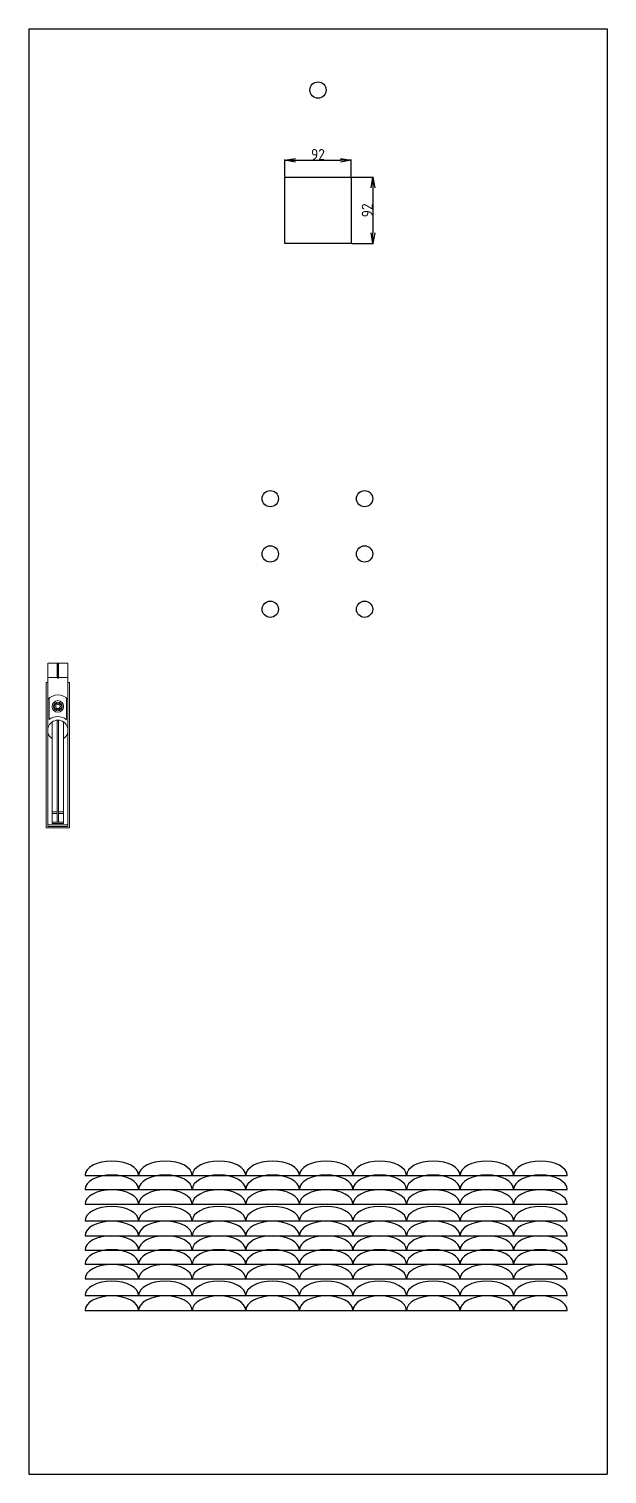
# Model space of a CAD drawing. Header units: millimetres. Extents: x 14879 to 47640, y -20740 to 344.
# Drawn here: x 41923 to 42723, y -1712 to 288 of the extents above; entities that cross this region are included whole.
import ezdxf

# ---------------------------------------------------------------- set-up
doc = ezdxf.new("R2010")
doc.units = ezdxf.units.MM
doc.layers.add('轮廓层', color=7, linetype='Continuous', lineweight=30)
doc.styles.add('SUNPOU', font='isocp.shx', dxfattribs={"bigfont": 'extfont.shx'})
doc.dimstyles.new('電気標準', dxfattribs={"dimscale": 0, "dimtxt": 15, "dimasz": 15, "dimexe": 1, "dimexo": 1, "dimgap": 0.5, "dimtad": 1, "dimdec": 1, "dimlfac": -1, "dimrnd": 0.1, "dimzin": 12, "dimdsep": 46, "dimtxsty": 'SUNPOU', "dimblk1": 'OPEN', "dimblk2": 'OPEN', "dimsah": 1, "dimcen": 0.5, "dimclrd": 2, "dimclre": 2, "dimclrt": 7, "dimadec": 0, "dimazin": 0, "dimtfac": 1, "dimtdec": 1, "dimtmove": 0, "dimatfit": 3, "dimldrblk": 'OPEN', "dimfxl": 1, "dimtolj": 1, "dimtzin": 0, "dimarcsym": 0})

# ---------------------------------------------------------------- blocks, each defined once
blk = doc.blocks.new('830')
at = {"color": 1, "lineweight": 5}
for p, q in [((-14, 93), (14, 93)), ((-1, 73), (-1, 93)), ((0, 93), (0, 73)), ((1, 73), (1, 93)), ((-1, 73), (-14, 73)), ((1, 73), (14, 73)), ((-11.9, 44.8), (-11.9, 14.8)), ((12.1, 44.8), (12.1, 14.7)), ((-8, 11.5), (-8, -129)), ((-1, 14), (-1, -127)), ((1, 14), (1, -127)), ((8, 11.5), (8, -129)), ((-8, -113), (-1, -113)), ((-8, -115), (-1, -115)), ((1, -113), (8, -113)), ((1, -115), (8, -115)), ((-14, -131), (14, -131)), ((-8, -127), (8, -127)), ((-8, -129), (8, -129))]:
    blk.add_line(p, q, dxfattribs=at)
for points in [[(-14, 93), (-14, -133), (14, -133), (14, 93)], [(-14, 66), (-16, 66), (-16, -135), (16, -135), (16, 66), (14, 66)]]:
    blk.add_lwpolyline(points, dxfattribs=at)
for radius in [8, 6, 3]:
    blk.add_circle((0, 33), radius, dxfattribs=at)
for centre, radius, start, end in [((0, 73), 1, 180, 0), ((0, 30), 19, 42.5369, 137.4631), ((-6, 33), 2, 280.8069, 79.1931), ((-4.2, 37.2), 2, 235.8069, 34.1931), ((-4.2, 28.8), 2, 325.8069, 124.1931), ((0, 39), 2, 190.8069, 349.1931), ((0, 27), 2, 10.8069, 169.1931), ((4.2, 37.2), 2, 145.8069, 304.1931), ((4.2, 28.8), 2, 55.8069, 214.1931), ((6, 33), 2, 100.8069, 259.1931), ((0, 0), 14, 304.8499, 235.1501), ((0, 0), 19, 50.6182, 128.9523)]:
    blk.add_arc(centre, radius, start, end, dxfattribs=at)
blk = doc.blocks.new('_OPEN')
at = {"color": 0, "linetype": 'ByBlock'}
for p, q in [((-1, 0.17), (0, 0)), ((0, 0), (-1, -0.17)), ((0, 0), (-1, 0))]:
    blk.add_line(p, q, dxfattribs=at)
blk = doc.blocks.new('*D256')
at = {"color": 2, "lineweight": -2, "transparency": 16777216}
for p, q in [((42277.1, 84.1), (42277.1, 107.5)), ((42292.1, 106.5), (42354.1, 106.5)), ((42369.1, 84.1), (42369.1, 107.5))]:
    blk.add_line(p, q, dxfattribs=at)
at = {"layer": 'DEFPOINTS', "color": 0, "transparency": 16777216}
for p in [(42369.1, 106.5), (42277.1, 83.1), (42369.1, 83.1)]:
    blk.add_point(p, dxfattribs=at)
at = {"color": 2, "lineweight": -2, "transparency": 16777216, "xscale": 15, "yscale": 15, "zscale": 15, "rotation": 180}
blk.add_blockref('_OPEN', (42277.1, 106.5), dxfattribs=at)
at = {"color": 2, "lineweight": -2, "transparency": 16777216, "xscale": 15, "yscale": 15, "zscale": 15}
blk.add_blockref('_OPEN', (42369.1, 106.5), dxfattribs=at)
at = {"color": 7, "transparency": 16777216, "insert": (42323.1, 114.5), "char_height": 15, "attachment_point": 5, "style": 'SUNPOU'}
blk.add_mtext('\\A1;92', dxfattribs=at)
blk = doc.blocks.new('*D257')
at = {"color": 2, "lineweight": -2, "transparency": 16777216}
for p, q in [((42370.1, 83.1), (42400.1, 83.1)), ((42399.1, 68.1), (42399.1, 6.1)), ((42370.1, -8.9), (42400.1, -8.9))]:
    blk.add_line(p, q, dxfattribs=at)
at = {"layer": 'DEFPOINTS', "color": 0, "transparency": 16777216}
for p in [(42369.1, 83.1), (42369.1, -8.9), (42399.1, -8.9)]:
    blk.add_point(p, dxfattribs=at)
at = {"color": 2, "lineweight": -2, "transparency": 16777216, "xscale": 15, "yscale": 15, "zscale": 15}
for p, rotation in [((42399.1, 83.1), 90), ((42399.1, -8.9), 270)]:
    blk.add_blockref('_OPEN', p, dxfattribs=dict(at, rotation=rotation))
at = {"color": 7, "transparency": 16777216, "insert": (42391.1, 37.1), "char_height": 15, "attachment_point": 5, "rotation": 90, "style": 'SUNPOU'}
blk.add_mtext('\\A1;92', dxfattribs=at)

msp = doc.modelspace()

# ---------------------------------------------------------------- linework, layer by layer
for p, q in [((41923.1, 288.21), (42723.1, 288.21)), ((41923.1, 288.21), (41923.1, -1711.79)), ((42723.1, 288.21), (42723.1, -1711.79)), ((42277.1, 83.05), (42369.1, 83.05)), ((42277.1, -8.95), (42277.1, 83.05)), ((42369.1, 83.05), (42369.1, -8.95)), ((42369.1, -8.95), (42277.1, -8.95)), ((42000.75, -1298.59), (42074.88, -1298.59)), ((42074.88, -1298.59), (42149.01, -1298.59)), ((42149.01, -1298.59), (42223.14, -1298.59)), ((42223.14, -1298.59), (42297.28, -1298.59)), ((42297.28, -1298.59), (42371.41, -1298.59)), ((42371.41, -1298.59), (42445.54, -1298.59)), ((42445.54, -1298.59), (42519.67, -1298.59)), ((42519.67, -1298.59), (42593.8, -1298.59)), ((42593.8, -1298.59), (42667.93, -1298.59)), ((42000.75, -1317.92), (42074.88, -1317.92)), ((42074.88, -1317.92), (42149.01, -1317.92)), ((42149.01, -1317.92), (42223.14, -1317.92)), ((42223.14, -1317.92), (42297.28, -1317.92)), ((42297.28, -1317.92), (42371.41, -1317.92)), ((42371.41, -1317.92), (42445.54, -1317.92)), ((42445.54, -1317.92), (42519.67, -1317.92)), ((42519.67, -1317.92), (42593.8, -1317.92)), ((42593.8, -1317.92), (42667.93, -1317.92)), ((42000.75, -1338.4), (42074.88, -1338.4)), ((42074.88, -1338.4), (42149.01, -1338.4)), ((42149.01, -1338.4), (42223.14, -1338.4)), ((42223.14, -1338.4), (42297.28, -1338.4)), ((42297.28, -1338.4), (42371.41, -1338.4)), ((42371.41, -1338.4), (42445.54, -1338.4)), ((42445.54, -1338.4), (42519.67, -1338.4)), ((42519.67, -1338.4), (42593.8, -1338.4)), ((42593.8, -1338.4), (42667.93, -1338.4)), ((42000.75, -1361.43), (42074.88, -1361.43)), ((42074.88, -1361.43), (42149.01, -1361.43)), ((42149.01, -1361.43), (42223.14, -1361.43)), ((42223.14, -1361.43), (42297.28, -1361.43)), ((42297.28, -1361.43), (42371.41, -1361.43)), ((42371.41, -1361.43), (42445.54, -1361.43)), ((42445.54, -1361.43), (42519.67, -1361.43)), ((42519.67, -1361.43), (42593.8, -1361.43)), ((42593.8, -1361.43), (42667.93, -1361.43)), ((42000.75, -1381.91), (42074.88, -1381.91)), ((42074.88, -1381.91), (42149.01, -1381.91)), ((42149.01, -1381.91), (42223.14, -1381.91)), ((42223.14, -1381.91), (42297.28, -1381.91)), ((42297.28, -1381.91), (42371.41, -1381.91)), ((42371.41, -1381.91), (42445.54, -1381.91)), ((42445.54, -1381.91), (42519.67, -1381.91)), ((42519.67, -1381.91), (42593.8, -1381.91)), ((42593.8, -1381.91), (42667.93, -1381.91)), ((42000.75, -1401.91), (42074.88, -1401.91)), ((42074.88, -1401.91), (42149.01, -1401.91)), ((42149.01, -1401.91), (42223.14, -1401.91)), ((42223.14, -1401.91), (42297.28, -1401.91)), ((42297.28, -1401.91), (42371.41, -1401.91)), ((42371.41, -1401.91), (42445.54, -1401.91)), ((42445.54, -1401.91), (42519.67, -1401.91)), ((42519.67, -1401.91), (42593.8, -1401.91)), ((42593.8, -1401.91), (42667.93, -1401.91)), ((42000.75, -1421.24), (42074.88, -1421.24)), ((42074.88, -1421.24), (42149.01, -1421.24)), ((42149.01, -1421.24), (42223.14, -1421.24)), ((42223.14, -1421.24), (42297.28, -1421.24)), ((42297.28, -1421.24), (42371.41, -1421.24)), ((42371.41, -1421.24), (42445.54, -1421.24)), ((42445.54, -1421.24), (42519.67, -1421.24)), ((42519.67, -1421.24), (42593.8, -1421.24)), ((42593.8, -1421.24), (42667.93, -1421.24)), ((42000.75, -1441.71), (42074.88, -1441.71)), ((42074.88, -1441.71), (42149.01, -1441.71)), ((42149.01, -1441.71), (42223.14, -1441.71)), ((42223.14, -1441.71), (42297.28, -1441.71)), ((42297.28, -1441.71), (42371.41, -1441.71)), ((42371.41, -1441.71), (42445.54, -1441.71)), ((42445.54, -1441.71), (42519.67, -1441.71)), ((42519.67, -1441.71), (42593.8, -1441.71)), ((42593.8, -1441.71), (42667.93, -1441.71)), ((42000.75, -1464.75), (42074.88, -1464.75)), ((42074.88, -1464.75), (42149.01, -1464.75)), ((42149.01, -1464.75), (42223.14, -1464.75)), ((42223.14, -1464.75), (42297.28, -1464.75)), ((42297.28, -1464.75), (42371.41, -1464.75)), ((42371.41, -1464.75), (42445.54, -1464.75)), ((42445.54, -1464.75), (42519.67, -1464.75)), ((42519.67, -1464.75), (42593.8, -1464.75)), ((42593.8, -1464.75), (42667.93, -1464.75)), ((42000.75, -1485.23), (42074.88, -1485.23)), ((42074.88, -1485.23), (42149.01, -1485.23)), ((42149.01, -1485.23), (42223.14, -1485.23)), ((42223.14, -1485.23), (42297.28, -1485.23)), ((42297.28, -1485.23), (42371.41, -1485.23)), ((42371.41, -1485.23), (42445.54, -1485.23)), ((42445.54, -1485.23), (42519.67, -1485.23)), ((42519.67, -1485.23), (42593.8, -1485.23)), ((42593.8, -1485.23), (42667.93, -1485.23)), ((41923.1, -1711.79), (42723.1, -1711.79))]:
    msp.add_line(p, q)
for centre in [(42323.1, 203.6), (42257.08, -361.86), (42387.54, -361.86), (42257.08, -438.39), (42387.54, -438.39), (42257.08, -514.91), (42387.54, -514.91)]:
    msp.add_circle(centre, 11.25)
for centre in [(42037.82, -1298.59), (42111.95, -1298.59), (42186.08, -1298.59), (42260.21, -1298.59), (42334.34, -1298.59), (42408.47, -1298.59), (42482.6, -1298.59), (42556.73, -1298.59), (42630.86, -1298.59), (42037.82, -1317.92), (42111.95, -1317.92), (42186.08, -1317.92), (42260.21, -1317.92), (42334.34, -1317.92), (42408.47, -1317.92), (42482.6, -1317.92), (42556.73, -1317.92), (42630.86, -1317.92), (42037.82, -1338.4), (42111.95, -1338.4), (42186.08, -1338.4), (42260.21, -1338.4), (42334.34, -1338.4), (42408.47, -1338.4), (42482.6, -1338.4), (42556.73, -1338.4), (42630.86, -1338.4), (42037.82, -1361.43), (42111.95, -1361.43), (42186.08, -1361.43), (42260.21, -1361.43), (42334.34, -1361.43), (42408.47, -1361.43), (42482.6, -1361.43), (42556.73, -1361.43), (42630.86, -1361.43), (42037.82, -1381.91), (42111.95, -1381.91), (42186.08, -1381.91), (42260.21, -1381.91), (42334.34, -1381.91), (42408.47, -1381.91), (42482.6, -1381.91), (42556.73, -1381.91), (42630.86, -1381.91), (42037.82, -1401.91), (42111.95, -1401.91), (42186.08, -1401.91), (42260.21, -1401.91), (42334.34, -1401.91), (42408.47, -1401.91), (42482.6, -1401.91), (42556.73, -1401.91), (42630.86, -1401.91), (42037.82, -1421.24), (42111.95, -1421.24), (42186.08, -1421.24), (42260.21, -1421.24), (42334.34, -1421.24), (42408.47, -1421.24), (42482.6, -1421.24), (42556.73, -1421.24), (42630.86, -1421.24), (42037.82, -1441.71), (42111.95, -1441.71), (42186.08, -1441.71), (42260.21, -1441.71), (42334.34, -1441.71), (42408.47, -1441.71), (42482.6, -1441.71), (42556.73, -1441.71), (42630.86, -1441.71), (42037.82, -1464.75), (42111.95, -1464.75), (42186.08, -1464.75), (42260.21, -1464.75), (42334.34, -1464.75), (42408.47, -1464.75), (42482.6, -1464.75), (42556.73, -1464.75), (42630.86, -1464.75), (42037.82, -1485.23), (42111.95, -1485.23), (42186.08, -1485.23), (42260.21, -1485.23), (42334.34, -1485.23), (42408.47, -1485.23), (42482.6, -1485.23), (42556.73, -1485.23), (42630.86, -1485.23)]:
    msp.add_ellipse(centre, major_axis=(-37.07, 0), ratio=0.5395869, start_param=3.1415927, end_param=6.2831853)

# ---------------------------------------------------------------- block references
at = {"layer": '轮廓层'}
msp.add_blockref('830', (41963.16, -682.43), dxfattribs=at)

# ---------------------------------------------------------------- dimensions: what is measured, and where the dimension line sits
dim = msp.add_linear_dim(base=(42369.1, 106.46), p1=(42277.1, 83.05), p2=(42369.1, 83.05), dimstyle='電気標準', override={"dimscale": 1})
dim.commit()
dim.dimension.update_dxf_attribs({"geometry": '*D256', "text_midpoint": (42323.1, 114.47)})
dim = msp.add_linear_dim(base=(42399.1, -8.95), p1=(42369.1, 83.05), p2=(42369.1, -8.95), angle=90, dimstyle='電気標準', override={"dimscale": 1})
dim.commit()
dim.dimension.update_dxf_attribs({"geometry": '*D257', "text_midpoint": (42391.09, 37.05)})

doc.saveas('drawing.dxf')
